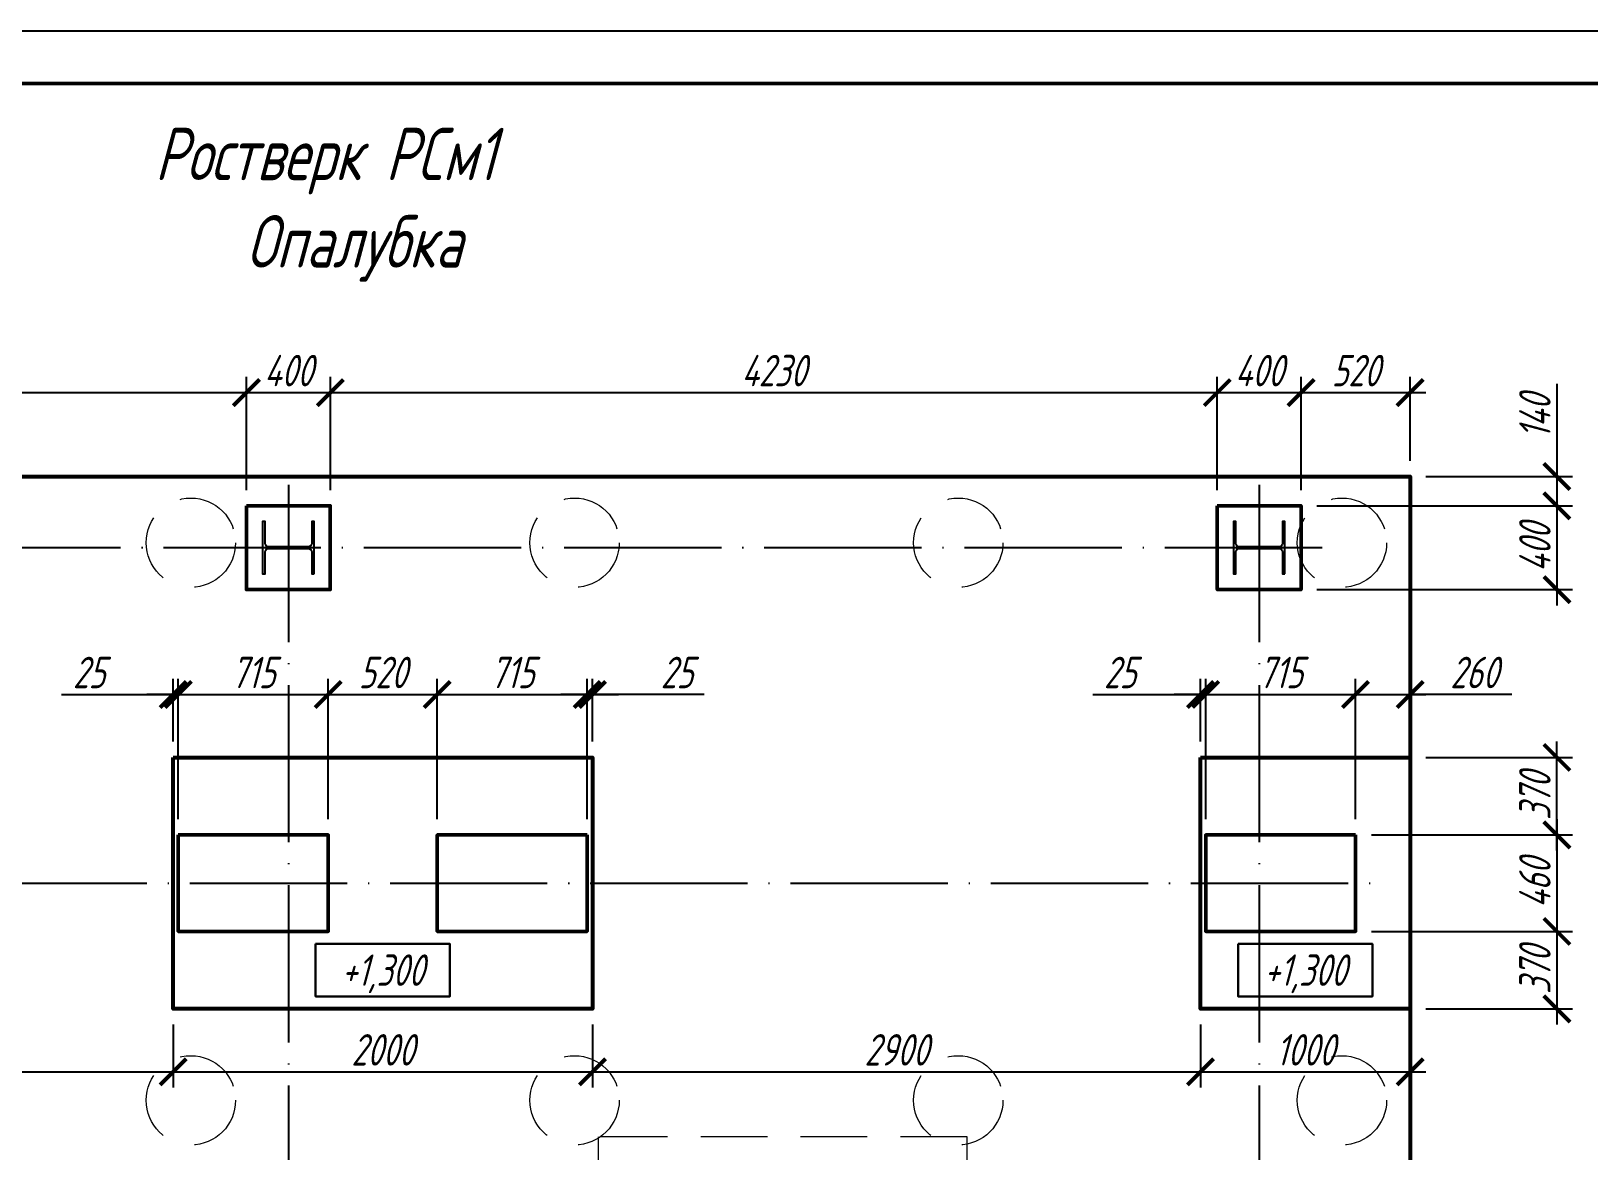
# Model space of a CAD drawing. Header units: millimetres. Extents: x 47215 to 48111, y -15059 to -14168.
# Drawn here: x 47358.1 to 47506.6, y -14274.6 to -14167.8 of the extents above; entities that cross this region are included whole.
import ezdxf
from ezdxf.enums import TextEntityAlignment as Align

# ---------------------------------------------------------------- set-up
doc = ezdxf.new("R2010")
doc.units = ezdxf.units.MM
for name, pattern in [('ОСЕВАЯ_СРЕДНЯЯ', [19, 15, -2, 0, -2]), ('ЦЕНТР2', [28.575, 19.05, -3.175, 3.175, -3.175]), ('штриховая2', [9.525, 6.35, -3.175])]:
    doc.linetypes.add(name, pattern=pattern)
doc.layers.get('Defpoints').update_dxf_attribs({"color": 255})
for name, color, linetype, lineweight in [('!Текст', 7, 'Continuous', 25), ('Закладные', 94, 'Continuous', 50), ('Размер', 170, 'Continuous', 25), ('Ростверки', 26, 'Continuous', 53)]:
    doc.layers.add(name, color=color, linetype=linetype, lineweight=lineweight)
doc.layers.add('Колонны', color=7, linetype='Continuous', lineweight=60, true_color=0x0000d1)
doc.layers.add('Оси', color=1, linetype='ЦЕНТР2')
doc.styles.add('3.0', font='simplex.shx', dxfattribs={"width": 0.7, "oblique": 15, "height": 3})
doc.styles.add('5.0', font='simplex.shx', dxfattribs={"width": 0.7, "oblique": 15, "height": 5})
doc.styles.add('SIMPLEX', font='simplex.shx', dxfattribs={"width": 0.7, "oblique": 15})
doc.dimstyles.new('50-3', dxfattribs={"dimtxt": 3, "dimasz": 2.5, "dimexe": 1.5, "dimexo": 1.5, "dimgap": 0.6, "dimtad": 1, "dimdec": 0, "dimlfac": 50, "dimtxsty": '3.0', "dimblk": 'ARCHTICK', "dimcen": 2.5, "dimdle": 1.5, "dimadec": 0, "dimazin": 0, "dimtfac": 1, "dimtdec": 0, "dimtmove": 1, "dimatfit": 3, "dimldrblk": 'OPEN30', "dimfxl": 1.5, "dimarcsym": 0})

# ---------------------------------------------------------------- blocks, each defined once
blk = doc.blocks.new('_ArchTick')
at = {"color": 0, "linetype": 'ByBlock', "const_width": 0.15}
blk.add_lwpolyline([(-0.5, -0.5), (0.5, 0.5)], dxfattribs=at)
blk = doc.blocks.new('*D22')
at = {"layer": 'Defpoints', "color": 0, "transparency": 16777216}
for p in [(47313.6, -14261.06), (47371.6, -14261.06), (47371.6, -14267.06)]:
    blk.add_point(p, dxfattribs=at)
at = {"layer": 'Размер', "color": 0, "lineweight": -2, "transparency": 16777216}
for p, q in [((47313.6, -14262.56), (47313.6, -14268.56)), ((47371.6, -14262.56), (47371.6, -14268.56)), ((47312.1, -14267.06), (47373.1, -14267.06))]:
    blk.add_line(p, q, dxfattribs=at)
at = {"layer": 'Размер', "color": 0, "lineweight": -2, "transparency": 16777216, "xscale": 2.5, "yscale": 2.5, "zscale": 2.5, "rotation": 180}
blk.add_blockref('_ArchTick', (47313.6, -14267.06), dxfattribs=at)
at = {"layer": 'Размер', "color": 0, "lineweight": -2, "transparency": 16777216, "xscale": 2.5, "yscale": 2.5, "zscale": 2.5}
blk.add_blockref('_ArchTick', (47371.6, -14267.06), dxfattribs=at)
at = {"layer": 'Размер', "color": 0, "lineweight": 25, "transparency": 16777216, "insert": (47342.6, -14264.96), "char_height": 3, "attachment_point": 5, "style": '3.0'}
blk.add_mtext('2900', dxfattribs=at)
blk = doc.blocks.new('_Open30')
at = {"color": 0, "linetype": 'ByBlock', "lineweight": -2}
for p, q in [((-1, 0.268), (0, 0)), ((0, 0), (-1, -0.268)), ((0, 0), (-1, 0))]:
    blk.add_line(p, q, dxfattribs=at)
blk = doc.blocks.new('*D23')
at = {"layer": 'Defpoints', "color": 0, "transparency": 16777216}
for p in [(47371.6, -14261.06), (47411.6, -14261.06), (47411.6, -14267.06)]:
    blk.add_point(p, dxfattribs=at)
at = {"layer": 'Размер', "color": 0, "lineweight": -2, "transparency": 16777216}
for p, q in [((47371.6, -14262.56), (47371.6, -14268.56)), ((47411.6, -14262.56), (47411.6, -14268.56)), ((47370.1, -14267.06), (47413.1, -14267.06))]:
    blk.add_line(p, q, dxfattribs=at)
at = {"layer": 'Размер', "color": 0, "lineweight": -2, "transparency": 16777216, "xscale": 2.5, "yscale": 2.5, "zscale": 2.5, "rotation": 180}
blk.add_blockref('_ArchTick', (47371.6, -14267.06), dxfattribs=at)
at = {"layer": 'Размер', "color": 0, "lineweight": -2, "transparency": 16777216, "xscale": 2.5, "yscale": 2.5, "zscale": 2.5}
blk.add_blockref('_ArchTick', (47411.6, -14267.06), dxfattribs=at)
at = {"layer": 'Размер', "color": 0, "lineweight": 25, "transparency": 16777216, "insert": (47391.6, -14264.96), "char_height": 3, "attachment_point": 5, "style": '3.0'}
blk.add_mtext('2000', dxfattribs=at)
blk = doc.blocks.new('*D24')
at = {"layer": 'Defpoints', "color": 0, "transparency": 16777216}
for p in [(47411.6, -14261.06), (47469.6, -14261.06), (47469.6, -14267.06)]:
    blk.add_point(p, dxfattribs=at)
at = {"layer": 'Размер', "color": 0, "lineweight": -2, "transparency": 16777216}
for p, q in [((47411.6, -14262.56), (47411.6, -14268.56)), ((47469.6, -14262.56), (47469.6, -14268.56)), ((47410.1, -14267.06), (47471.1, -14267.06))]:
    blk.add_line(p, q, dxfattribs=at)
at = {"layer": 'Размер', "color": 0, "lineweight": -2, "transparency": 16777216, "xscale": 2.5, "yscale": 2.5, "zscale": 2.5, "rotation": 180}
blk.add_blockref('_ArchTick', (47411.6, -14267.06), dxfattribs=at)
at = {"layer": 'Размер', "color": 0, "lineweight": -2, "transparency": 16777216, "xscale": 2.5, "yscale": 2.5, "zscale": 2.5}
blk.add_blockref('_ArchTick', (47469.6, -14267.06), dxfattribs=at)
at = {"layer": 'Размер', "color": 0, "lineweight": 25, "transparency": 16777216, "insert": (47440.6, -14264.96), "char_height": 3, "attachment_point": 5, "style": '3.0'}
blk.add_mtext('2900', dxfattribs=at)
blk = doc.blocks.new('*U14')
at = {"color": 0, "linetype": 'ByBlock', "lineweight": -2}
blk.add_lwpolyline([(-124.5, 123), (124.5, 123), (124.5, 111), (20, 111, 0.414214), (4, 95), (4, -95, 0.414214), (20, -111), (124.5, -111), (124.5, -123), (-124.5, -123), (-124.5, -111), (-20, -111, 0.414214), (-4, -95), (-4, 95, 0.414214), (-20, 111), (-124.5, 111)], format="xyb", close=True, dxfattribs=at)
blk = doc.blocks.new('*D33')
at = {"layer": 'Defpoints', "color": 0, "transparency": 16777216}
for p in [(47378.6, -14202.26), (47306.6, -14213.06), (47378.6, -14213.06)]:
    blk.add_point(p, dxfattribs=at)
at = {"layer": 'Размер', "color": 0, "lineweight": -2, "transparency": 16777216}
for p, q in [((47306.6, -14211.56), (47306.6, -14200.76)), ((47378.6, -14211.56), (47378.6, -14200.76)), ((47305.1, -14202.26), (47380.1, -14202.26))]:
    blk.add_line(p, q, dxfattribs=at)
at = {"layer": 'Размер', "color": 0, "lineweight": -2, "transparency": 16777216, "xscale": 2.5, "yscale": 2.5, "zscale": 2.5, "rotation": 180}
blk.add_blockref('_ArchTick', (47306.6, -14202.26), dxfattribs=at)
at = {"layer": 'Размер', "color": 0, "lineweight": -2, "transparency": 16777216, "xscale": 2.5, "yscale": 2.5, "zscale": 2.5}
blk.add_blockref('_ArchTick', (47378.6, -14202.26), dxfattribs=at)
at = {"layer": 'Размер', "color": 0, "lineweight": 25, "transparency": 16777216, "insert": (47342.6, -14200.16), "char_height": 3, "attachment_point": 5, "style": '3.0'}
blk.add_mtext('3600', dxfattribs=at)
blk = doc.blocks.new('*D34')
at = {"layer": 'Defpoints', "color": 0, "transparency": 16777216}
for p in [(47471.2, -14202.26), (47386.6, -14213.06), (47471.2, -14213.06)]:
    blk.add_point(p, dxfattribs=at)
at = {"layer": 'Размер', "color": 0, "lineweight": -2, "transparency": 16777216}
for p, q in [((47386.6, -14211.56), (47386.6, -14200.76)), ((47471.2, -14211.56), (47471.2, -14200.76)), ((47385.1, -14202.26), (47472.7, -14202.26))]:
    blk.add_line(p, q, dxfattribs=at)
at = {"layer": 'Размер', "color": 0, "lineweight": -2, "transparency": 16777216, "xscale": 2.5, "yscale": 2.5, "zscale": 2.5, "rotation": 180}
blk.add_blockref('_ArchTick', (47386.6, -14202.26), dxfattribs=at)
at = {"layer": 'Размер', "color": 0, "lineweight": -2, "transparency": 16777216, "xscale": 2.5, "yscale": 2.5, "zscale": 2.5}
blk.add_blockref('_ArchTick', (47471.2, -14202.26), dxfattribs=at)
at = {"layer": 'Размер', "color": 0, "lineweight": 25, "transparency": 16777216, "insert": (47428.9, -14200.16), "char_height": 3, "attachment_point": 5, "style": '3.0'}
blk.add_mtext('4230', dxfattribs=at)
blk = doc.blocks.new('*D35')
at = {"layer": 'Defpoints', "color": 0, "transparency": 16777216}
for p in [(47489.6, -14202.26), (47489.6, -14210.26), (47479.2, -14213.06)]:
    blk.add_point(p, dxfattribs=at)
at = {"layer": 'Размер', "color": 0, "lineweight": -2, "transparency": 16777216}
for p, q in [((47479.2, -14211.56), (47479.2, -14200.76)), ((47489.6, -14208.76), (47489.6, -14200.76)), ((47477.7, -14202.26), (47491.1, -14202.26))]:
    blk.add_line(p, q, dxfattribs=at)
at = {"layer": 'Размер', "color": 0, "lineweight": -2, "transparency": 16777216, "xscale": 2.5, "yscale": 2.5, "zscale": 2.5, "rotation": 180}
blk.add_blockref('_ArchTick', (47479.2, -14202.26), dxfattribs=at)
at = {"layer": 'Размер', "color": 0, "lineweight": -2, "transparency": 16777216, "xscale": 2.5, "yscale": 2.5, "zscale": 2.5}
blk.add_blockref('_ArchTick', (47489.6, -14202.26), dxfattribs=at)
at = {"layer": 'Размер', "color": 0, "lineweight": 25, "transparency": 16777216, "insert": (47484.4, -14200.16), "char_height": 3, "attachment_point": 5, "style": '3.0'}
blk.add_mtext('520', dxfattribs=at)
blk = doc.blocks.new('*D37')
at = {"layer": 'Defpoints', "color": 0, "transparency": 16777216}
for p in [(47469.6, -14231.06), (47469.6, -14237.06), (47470.1, -14244.46)]:
    blk.add_point(p, dxfattribs=at)
at = {"layer": 'Размер', "color": 0, "lineweight": -2, "transparency": 16777216}
for p, q in [((47469.6, -14235.56), (47469.6, -14229.56)), ((47470.1, -14242.96), (47470.1, -14229.56)), ((47459.33, -14231.06), (47469.6, -14231.06)), ((47469.6, -14231.06), (47467.1, -14231.06)), ((47470.1, -14231.06), (47469.6, -14231.06)), ((47470.1, -14231.06), (47469.6, -14231.06)), ((47470.1, -14231.06), (47472.6, -14231.06))]:
    blk.add_line(p, q, dxfattribs=at)
at = {"layer": 'Размер', "color": 0, "lineweight": -2, "transparency": 16777216, "xscale": 2.5, "yscale": 2.5, "zscale": 2.5}
blk.add_blockref('_ArchTick', (47469.6, -14231.06), dxfattribs=at)
at = {"layer": 'Размер', "color": 0, "lineweight": -2, "transparency": 16777216, "xscale": 2.5, "yscale": 2.5, "zscale": 2.5, "rotation": 180}
blk.add_blockref('_ArchTick', (47470.1, -14231.06), dxfattribs=at)
at = {"layer": 'Размер', "color": 0, "lineweight": 25, "transparency": 16777216, "insert": (47461.93, -14228.96), "char_height": 3, "attachment_point": 5, "style": '3.0'}
blk.add_mtext('25', dxfattribs=at)
blk = doc.blocks.new('*D38')
at = {"layer": 'Defpoints', "color": 0, "transparency": 16777216}
for p in [(47484.4, -14231.06), (47470.1, -14244.46), (47484.4, -14244.46)]:
    blk.add_point(p, dxfattribs=at)
at = {"layer": 'Размер', "color": 0, "lineweight": -2, "transparency": 16777216}
for p, q in [((47470.1, -14242.96), (47470.1, -14229.56)), ((47484.4, -14242.96), (47484.4, -14229.56)), ((47468.6, -14231.06), (47485.9, -14231.06))]:
    blk.add_line(p, q, dxfattribs=at)
at = {"layer": 'Размер', "color": 0, "lineweight": -2, "transparency": 16777216, "xscale": 2.5, "yscale": 2.5, "zscale": 2.5, "rotation": 180}
blk.add_blockref('_ArchTick', (47470.1, -14231.06), dxfattribs=at)
at = {"layer": 'Размер', "color": 0, "lineweight": -2, "transparency": 16777216, "xscale": 2.5, "yscale": 2.5, "zscale": 2.5}
blk.add_blockref('_ArchTick', (47484.4, -14231.06), dxfattribs=at)
at = {"layer": 'Размер', "color": 0, "lineweight": 25, "transparency": 16777216, "insert": (47477.25, -14228.96), "char_height": 3, "attachment_point": 5, "style": '3.0'}
blk.add_mtext('715', dxfattribs=at)
blk = doc.blocks.new('*D39')
at = {"layer": 'Defpoints', "color": 0, "transparency": 16777216}
for p in [(47489.6, -14231.06), (47489.6, -14237.06), (47484.4, -14244.46)]:
    blk.add_point(p, dxfattribs=at)
at = {"layer": 'Размер', "color": 0, "lineweight": -2, "transparency": 16777216}
for p, q in [((47484.4, -14242.96), (47484.4, -14229.56)), ((47489.6, -14235.56), (47489.6, -14229.56)), ((47482.9, -14231.06), (47491.1, -14231.06)), ((47499.29, -14231.06), (47489.6, -14231.06))]:
    blk.add_line(p, q, dxfattribs=at)
at = {"layer": 'Размер', "color": 0, "lineweight": -2, "transparency": 16777216, "xscale": 2.5, "yscale": 2.5, "zscale": 2.5, "rotation": 180}
blk.add_blockref('_ArchTick', (47484.4, -14231.06), dxfattribs=at)
at = {"layer": 'Размер', "color": 0, "lineweight": -2, "transparency": 16777216, "xscale": 2.5, "yscale": 2.5, "zscale": 2.5}
blk.add_blockref('_ArchTick', (47489.6, -14231.06), dxfattribs=at)
at = {"layer": 'Размер', "color": 0, "lineweight": 25, "transparency": 16777216, "insert": (47495.72, -14228.96), "char_height": 3, "attachment_point": 5, "style": '3.0'}
blk.add_mtext('260', dxfattribs=at)
blk = doc.blocks.new('*D40')
at = {"layer": 'Defpoints', "color": 0, "transparency": 16777216}
for p in [(47371.6, -14231.06), (47371.6, -14237.06), (47372.1, -14244.46)]:
    blk.add_point(p, dxfattribs=at)
at = {"layer": 'Размер', "color": 0, "lineweight": -2, "transparency": 16777216}
for p, q in [((47371.6, -14235.56), (47371.6, -14229.56)), ((47372.1, -14242.96), (47372.1, -14229.56)), ((47360.97, -14231.06), (47371.6, -14231.06)), ((47371.6, -14231.06), (47369.1, -14231.06)), ((47372.1, -14231.06), (47371.6, -14231.06)), ((47372.1, -14231.06), (47371.6, -14231.06)), ((47372.1, -14231.06), (47374.6, -14231.06))]:
    blk.add_line(p, q, dxfattribs=at)
at = {"layer": 'Размер', "color": 0, "lineweight": -2, "transparency": 16777216, "xscale": 2.5, "yscale": 2.5, "zscale": 2.5}
blk.add_blockref('_ArchTick', (47371.6, -14231.06), dxfattribs=at)
at = {"layer": 'Размер', "color": 0, "lineweight": -2, "transparency": 16777216, "xscale": 2.5, "yscale": 2.5, "zscale": 2.5, "rotation": 180}
blk.add_blockref('_ArchTick', (47372.1, -14231.06), dxfattribs=at)
at = {"layer": 'Размер', "color": 0, "lineweight": 25, "transparency": 16777216, "insert": (47363.58, -14228.96), "char_height": 3, "attachment_point": 5, "style": '3.0'}
blk.add_mtext('25', dxfattribs=at)
blk = doc.blocks.new('*D41')
at = {"layer": 'Defpoints', "color": 0, "transparency": 16777216}
for p in [(47386.4, -14231.06), (47372.1, -14244.46), (47386.4, -14244.46)]:
    blk.add_point(p, dxfattribs=at)
at = {"layer": 'Размер', "color": 0, "lineweight": -2, "transparency": 16777216}
for p, q in [((47372.1, -14242.96), (47372.1, -14229.56)), ((47386.4, -14242.96), (47386.4, -14229.56)), ((47370.6, -14231.06), (47387.9, -14231.06))]:
    blk.add_line(p, q, dxfattribs=at)
at = {"layer": 'Размер', "color": 0, "lineweight": -2, "transparency": 16777216, "xscale": 2.5, "yscale": 2.5, "zscale": 2.5, "rotation": 180}
blk.add_blockref('_ArchTick', (47372.1, -14231.06), dxfattribs=at)
at = {"layer": 'Размер', "color": 0, "lineweight": -2, "transparency": 16777216, "xscale": 2.5, "yscale": 2.5, "zscale": 2.5}
blk.add_blockref('_ArchTick', (47386.4, -14231.06), dxfattribs=at)
at = {"layer": 'Размер', "color": 0, "lineweight": 25, "transparency": 16777216, "insert": (47379.25, -14228.96), "char_height": 3, "attachment_point": 5, "style": '3.0'}
blk.add_mtext('715', dxfattribs=at)
blk = doc.blocks.new('*D42')
at = {"layer": 'Defpoints', "color": 0, "transparency": 16777216}
for p in [(47396.8, -14231.06), (47386.4, -14244.46), (47396.8, -14244.46)]:
    blk.add_point(p, dxfattribs=at)
at = {"layer": 'Размер', "color": 0, "lineweight": -2, "transparency": 16777216}
for p, q in [((47386.4, -14242.96), (47386.4, -14229.56)), ((47396.8, -14242.96), (47396.8, -14229.56)), ((47384.9, -14231.06), (47398.3, -14231.06))]:
    blk.add_line(p, q, dxfattribs=at)
at = {"layer": 'Размер', "color": 0, "lineweight": -2, "transparency": 16777216, "xscale": 2.5, "yscale": 2.5, "zscale": 2.5, "rotation": 180}
blk.add_blockref('_ArchTick', (47386.4, -14231.06), dxfattribs=at)
at = {"layer": 'Размер', "color": 0, "lineweight": -2, "transparency": 16777216, "xscale": 2.5, "yscale": 2.5, "zscale": 2.5}
blk.add_blockref('_ArchTick', (47396.8, -14231.06), dxfattribs=at)
at = {"layer": 'Размер', "color": 0, "lineweight": 25, "transparency": 16777216, "insert": (47391.6, -14228.96), "char_height": 3, "attachment_point": 5, "style": '3.0'}
blk.add_mtext('520', dxfattribs=at)
blk = doc.blocks.new('*D43')
at = {"layer": 'Defpoints', "color": 0, "transparency": 16777216}
for p in [(47411.1, -14231.06), (47396.8, -14244.46), (47411.1, -14244.46)]:
    blk.add_point(p, dxfattribs=at)
at = {"layer": 'Размер', "color": 0, "lineweight": -2, "transparency": 16777216}
for p, q in [((47396.8, -14242.96), (47396.8, -14229.56)), ((47411.1, -14242.96), (47411.1, -14229.56)), ((47395.3, -14231.06), (47412.6, -14231.06))]:
    blk.add_line(p, q, dxfattribs=at)
at = {"layer": 'Размер', "color": 0, "lineweight": -2, "transparency": 16777216, "xscale": 2.5, "yscale": 2.5, "zscale": 2.5, "rotation": 180}
blk.add_blockref('_ArchTick', (47396.8, -14231.06), dxfattribs=at)
at = {"layer": 'Размер', "color": 0, "lineweight": -2, "transparency": 16777216, "xscale": 2.5, "yscale": 2.5, "zscale": 2.5}
blk.add_blockref('_ArchTick', (47411.1, -14231.06), dxfattribs=at)
at = {"layer": 'Размер', "color": 0, "lineweight": 25, "transparency": 16777216, "insert": (47403.95, -14228.96), "char_height": 3, "attachment_point": 5, "style": '3.0'}
blk.add_mtext('715', dxfattribs=at)
blk = doc.blocks.new('*D44')
at = {"layer": 'Defpoints', "color": 0, "transparency": 16777216}
for p in [(47411.6, -14231.06), (47411.6, -14237.06), (47411.1, -14244.46)]:
    blk.add_point(p, dxfattribs=at)
at = {"layer": 'Размер', "color": 0, "lineweight": -2, "transparency": 16777216}
for p, q in [((47411.1, -14242.96), (47411.1, -14229.56)), ((47411.6, -14235.56), (47411.6, -14229.56)), ((47411.1, -14231.06), (47408.6, -14231.06)), ((47411.1, -14231.06), (47411.6, -14231.06)), ((47411.1, -14231.06), (47411.6, -14231.06)), ((47411.6, -14231.06), (47414.1, -14231.06)), ((47422.26, -14231.06), (47411.6, -14231.06))]:
    blk.add_line(p, q, dxfattribs=at)
at = {"layer": 'Размер', "color": 0, "lineweight": -2, "transparency": 16777216, "xscale": 2.5, "yscale": 2.5, "zscale": 2.5}
blk.add_blockref('_ArchTick', (47411.1, -14231.06), dxfattribs=at)
at = {"layer": 'Размер', "color": 0, "lineweight": -2, "transparency": 16777216, "xscale": 2.5, "yscale": 2.5, "zscale": 2.5, "rotation": 180}
blk.add_blockref('_ArchTick', (47411.6, -14231.06), dxfattribs=at)
at = {"layer": 'Размер', "color": 0, "lineweight": 25, "transparency": 16777216, "insert": (47419.66, -14228.96), "char_height": 3, "attachment_point": 5, "style": '3.0'}
blk.add_mtext('25', dxfattribs=at)
blk = doc.blocks.new('*D45')
at = {"layer": 'Defpoints', "color": 0, "transparency": 16777216}
for p in [(47489.6, -14237.06), (47503.6, -14237.06), (47484.4, -14244.46)]:
    blk.add_point(p, dxfattribs=at)
at = {"layer": 'Размер', "color": 0, "lineweight": -2, "transparency": 16777216}
for p, q in [((47503.6, -14245.96), (47503.6, -14235.56)), ((47491.1, -14237.06), (47505.1, -14237.06)), ((47485.9, -14244.46), (47505.1, -14244.46))]:
    blk.add_line(p, q, dxfattribs=at)
at = {"layer": 'Размер', "color": 0, "lineweight": -2, "transparency": 16777216, "xscale": 2.5, "yscale": 2.5, "zscale": 2.5}
for p, rotation in [((47503.6, -14237.06), 90), ((47503.6, -14244.46), 270)]:
    blk.add_blockref('_ArchTick', p, dxfattribs=dict(at, rotation=rotation))
at = {"layer": 'Размер', "color": 0, "lineweight": 25, "transparency": 16777216, "insert": (47501.5, -14240.76), "char_height": 3, "attachment_point": 5, "rotation": 90, "style": '3.0'}
blk.add_mtext('370', dxfattribs=at)
blk = doc.blocks.new('*D46')
at = {"layer": 'Defpoints', "color": 0, "transparency": 16777216}
for p in [(47484.4, -14244.46), (47484.4, -14253.66), (47503.6, -14253.66)]:
    blk.add_point(p, dxfattribs=at)
at = {"layer": 'Размер', "color": 0, "lineweight": -2, "transparency": 16777216}
for p, q in [((47503.6, -14242.96), (47503.6, -14255.16)), ((47485.9, -14244.46), (47505.1, -14244.46)), ((47485.9, -14253.66), (47505.1, -14253.66))]:
    blk.add_line(p, q, dxfattribs=at)
at = {"layer": 'Размер', "color": 0, "lineweight": -2, "transparency": 16777216, "xscale": 2.5, "yscale": 2.5, "zscale": 2.5}
for p, rotation in [((47503.6, -14244.46), 90), ((47503.6, -14253.66), 270)]:
    blk.add_blockref('_ArchTick', p, dxfattribs=dict(at, rotation=rotation))
at = {"layer": 'Размер', "color": 0, "lineweight": 25, "transparency": 16777216, "insert": (47501.5, -14249.06), "char_height": 3, "attachment_point": 5, "rotation": 90, "style": '3.0'}
blk.add_mtext('460', dxfattribs=at)
blk = doc.blocks.new('*D47')
at = {"layer": 'Defpoints', "color": 0, "transparency": 16777216}
for p in [(47484.4, -14253.66), (47489.6, -14261.06), (47503.6, -14261.06)]:
    blk.add_point(p, dxfattribs=at)
at = {"layer": 'Размер', "color": 0, "lineweight": -2, "transparency": 16777216}
for p, q in [((47503.6, -14252.16), (47503.6, -14262.56)), ((47485.9, -14253.66), (47505.1, -14253.66)), ((47491.1, -14261.06), (47505.1, -14261.06))]:
    blk.add_line(p, q, dxfattribs=at)
at = {"layer": 'Размер', "color": 0, "lineweight": -2, "transparency": 16777216, "xscale": 2.5, "yscale": 2.5, "zscale": 2.5}
for p, rotation in [((47503.6, -14253.66), 90), ((47503.6, -14261.06), 270)]:
    blk.add_blockref('_ArchTick', p, dxfattribs=dict(at, rotation=rotation))
at = {"layer": 'Размер', "color": 0, "lineweight": 25, "transparency": 16777216, "insert": (47501.5, -14257.36), "char_height": 3, "attachment_point": 5, "rotation": 90, "style": '3.0'}
blk.add_mtext('370', dxfattribs=at)
blk = doc.blocks.new('*D48')
at = {"layer": 'Defpoints', "color": 0, "transparency": 16777216}
for p in [(47489.6, -14210.26), (47479.2, -14213.06), (47503.6, -14213.06)]:
    blk.add_point(p, dxfattribs=at)
at = {"layer": 'Размер', "color": 0, "lineweight": -2, "transparency": 16777216}
for p, q in [((47503.6, -14201.41), (47503.6, -14210.26)), ((47503.6, -14208.76), (47503.6, -14214.56)), ((47491.1, -14210.26), (47505.1, -14210.26)), ((47480.7, -14213.06), (47505.1, -14213.06))]:
    blk.add_line(p, q, dxfattribs=at)
at = {"layer": 'Размер', "color": 0, "lineweight": -2, "transparency": 16777216, "xscale": 2.5, "yscale": 2.5, "zscale": 2.5}
for p, rotation in [((47503.6, -14210.26), 90), ((47503.6, -14213.06), 270)]:
    blk.add_blockref('_ArchTick', p, dxfattribs=dict(at, rotation=rotation))
at = {"layer": 'Размер', "color": 0, "lineweight": 25, "transparency": 16777216, "insert": (47501.5, -14204.54), "char_height": 3, "attachment_point": 5, "rotation": 90, "style": '3.0'}
blk.add_mtext('140', dxfattribs=at)
blk = doc.blocks.new('*D49')
at = {"layer": 'Defpoints', "color": 0, "transparency": 16777216}
for p in [(47479.2, -14213.06), (47479.2, -14221.06), (47503.6, -14221.06)]:
    blk.add_point(p, dxfattribs=at)
at = {"layer": 'Размер', "color": 0, "lineweight": -2, "transparency": 16777216}
for p, q in [((47503.6, -14211.56), (47503.6, -14222.56)), ((47480.7, -14213.06), (47505.1, -14213.06)), ((47480.7, -14221.06), (47505.1, -14221.06))]:
    blk.add_line(p, q, dxfattribs=at)
at = {"layer": 'Размер', "color": 0, "lineweight": -2, "transparency": 16777216, "xscale": 2.5, "yscale": 2.5, "zscale": 2.5}
for p, rotation in [((47503.6, -14213.06), 90), ((47503.6, -14221.06), 270)]:
    blk.add_blockref('_ArchTick', p, dxfattribs=dict(at, rotation=rotation))
at = {"layer": 'Размер', "color": 0, "lineweight": 25, "transparency": 16777216, "insert": (47501.5, -14217.06), "char_height": 3, "attachment_point": 5, "rotation": 90, "style": '3.0'}
blk.add_mtext('400', dxfattribs=at)
blk = doc.blocks.new('*D53')
at = {"layer": 'Defpoints', "color": 0, "transparency": 16777216}
for p in [(47386.6, -14202.26), (47378.6, -14213.06), (47386.6, -14213.06)]:
    blk.add_point(p, dxfattribs=at)
at = {"layer": 'Размер', "color": 0, "lineweight": -2, "transparency": 16777216}
for p, q in [((47378.6, -14211.56), (47378.6, -14200.76)), ((47386.6, -14211.56), (47386.6, -14200.76)), ((47377.1, -14202.26), (47388.1, -14202.26))]:
    blk.add_line(p, q, dxfattribs=at)
at = {"layer": 'Размер', "color": 0, "lineweight": -2, "transparency": 16777216, "xscale": 2.5, "yscale": 2.5, "zscale": 2.5, "rotation": 180}
blk.add_blockref('_ArchTick', (47378.6, -14202.26), dxfattribs=at)
at = {"layer": 'Размер', "color": 0, "lineweight": -2, "transparency": 16777216, "xscale": 2.5, "yscale": 2.5, "zscale": 2.5}
blk.add_blockref('_ArchTick', (47386.6, -14202.26), dxfattribs=at)
at = {"layer": 'Размер', "color": 0, "lineweight": 25, "transparency": 16777216, "insert": (47382.6, -14200.16), "char_height": 3, "attachment_point": 5, "style": '3.0'}
blk.add_mtext('400', dxfattribs=at)
blk = doc.blocks.new('*D54')
at = {"layer": 'Defpoints', "color": 0, "transparency": 16777216}
for p in [(47479.2, -14202.26), (47471.2, -14213.06), (47479.2, -14213.06)]:
    blk.add_point(p, dxfattribs=at)
at = {"layer": 'Размер', "color": 0, "lineweight": -2, "transparency": 16777216}
for p, q in [((47471.2, -14211.56), (47471.2, -14200.76)), ((47479.2, -14211.56), (47479.2, -14200.76)), ((47469.7, -14202.26), (47480.7, -14202.26))]:
    blk.add_line(p, q, dxfattribs=at)
at = {"layer": 'Размер', "color": 0, "lineweight": -2, "transparency": 16777216, "xscale": 2.5, "yscale": 2.5, "zscale": 2.5, "rotation": 180}
blk.add_blockref('_ArchTick', (47471.2, -14202.26), dxfattribs=at)
at = {"layer": 'Размер', "color": 0, "lineweight": -2, "transparency": 16777216, "xscale": 2.5, "yscale": 2.5, "zscale": 2.5}
blk.add_blockref('_ArchTick', (47479.2, -14202.26), dxfattribs=at)
at = {"layer": 'Размер', "color": 0, "lineweight": 25, "transparency": 16777216, "insert": (47475.2, -14200.16), "char_height": 3, "attachment_point": 5, "style": '3.0'}
blk.add_mtext('400', dxfattribs=at)
blk = doc.blocks.new('*D64')
at = {"layer": 'Defpoints', "color": 0, "transparency": 16777216}
for p in [(47469.6, -14261.06), (47489.6, -14261.06), (47489.6, -14267.06)]:
    blk.add_point(p, dxfattribs=at)
at = {"layer": 'Размер', "color": 0, "lineweight": -2, "transparency": 16777216}
for p, q in [((47469.6, -14262.56), (47469.6, -14268.56)), ((47489.6, -14262.56), (47489.6, -14268.56)), ((47468.1, -14267.06), (47491.1, -14267.06))]:
    blk.add_line(p, q, dxfattribs=at)
at = {"layer": 'Размер', "color": 0, "lineweight": -2, "transparency": 16777216, "xscale": 2.5, "yscale": 2.5, "zscale": 2.5, "rotation": 180}
blk.add_blockref('_ArchTick', (47469.6, -14267.06), dxfattribs=at)
at = {"layer": 'Размер', "color": 0, "lineweight": -2, "transparency": 16777216, "xscale": 2.5, "yscale": 2.5, "zscale": 2.5}
blk.add_blockref('_ArchTick', (47489.6, -14267.06), dxfattribs=at)
at = {"layer": 'Размер', "color": 0, "lineweight": 25, "transparency": 16777216, "insert": (47479.6, -14264.96), "char_height": 3, "attachment_point": 5, "style": '3.0'}
blk.add_mtext('1000', dxfattribs=at)

msp = doc.modelspace()

# ---------------------------------------------------------------- linework, layer by layer
at = {"color": 7, "lineweight": 25}
msp.add_lwpolyline([(47215.235, -14761.777), (48056.235, -14761.777), (48056.235, -14167.777), (47215.235, -14167.777)], close=True, dxfattribs=at)
at = {"color": 7, "linetype": 'Continuous', "lineweight": 50}
msp.add_lwpolyline([(47235.235, -14172.777), (48051.235, -14172.777), (48051.235, -14756.777), (47235.235, -14756.777)], close=True, dxfattribs=at)
at = {"lineweight": 30}
for points in [[(47385.195, -14254.858), (47398.002, -14254.858), (47398.002, -14259.858), (47385.195, -14259.858), (47385.195, -14254.858)], [(47473.195, -14254.858), (47486.002, -14254.858), (47486.002, -14259.858), (47473.195, -14259.858), (47473.195, -14254.858)]]:
    msp.add_lwpolyline(points, dxfattribs=at)
at = {"linetype": 'штриховая2', "lineweight": 15}
msp.add_lwpolyline([(47400.838, -14325.258), (47447.338, -14325.258), (47447.338, -14273.258), (47412.138, -14273.258), (47412.138, -14292.258), (47400.838, -14292.258)], close=True, dxfattribs=at)
msp.add_lwpolyline([(47400.838, -14325.258), (47447.338, -14325.258), (47447.338, -14273.258), (47412.138, -14273.258), (47412.138, -14292.258), (47400.838, -14292.258), (47400.838, -14325.258)], dxfattribs=at)
for centre in [(47373.298, -14216.578), (47409.898, -14216.578), (47446.498, -14216.578), (47483.098, -14216.578), (47373.298, -14269.778), (47409.898, -14269.778), (47446.498, -14269.778), (47483.098, -14269.778)]:
    msp.add_circle(centre, 4.26, dxfattribs=at)
at = {"layer": 'Закладные', "lineweight": 50}
for points in [[(47378.598, -14213.058), (47378.598, -14221.058), (47386.598, -14221.058), (47386.598, -14213.058)], [(47471.198, -14213.058), (47471.198, -14221.058), (47479.198, -14221.058), (47479.198, -14213.058)], [(47372.098, -14244.458), (47386.398, -14244.458), (47386.398, -14253.658), (47372.098, -14253.658)], [(47411.098, -14244.458), (47396.798, -14244.458), (47396.798, -14253.658), (47411.098, -14253.658)], [(47484.398, -14244.458), (47470.098, -14244.458), (47470.098, -14253.658), (47484.398, -14253.658)]]:
    msp.add_lwpolyline(points, close=True, dxfattribs=at)
at = {"layer": 'Оси', "color": 30, "linetype": 'ОСЕВАЯ_СРЕДНЯЯ', "true_color": 0xff8000}
for points in [[(47382.598, -14211.058), (47382.598, -14287.058)], [(47475.198, -14211.058), (47475.198, -14287.058)], [(47481.198, -14217.058), (47296.598, -14217.058)], [(47296.798, -14249.058), (47486.398, -14249.058)]]:
    msp.add_lwpolyline(points, dxfattribs=at)
at = {"layer": 'Ростверки', "lineweight": 53}
for points in [[(47293.598, -14210.258), (47489.598, -14210.258), (47489.598, -14329.258), (47293.598, -14329.258)], [(47371.598, -14237.058), (47411.598, -14237.058), (47411.598, -14261.058), (47371.598, -14261.058)], [(47469.598, -14237.058), (47489.598, -14237.058), (47489.598, -14261.058), (47469.598, -14261.058)]]:
    msp.add_lwpolyline(points, close=True, dxfattribs=at)

# ---------------------------------------------------------------- block references
at = {"layer": 'Колонны', "lineweight": 25, "xscale": -0.02, "yscale": 0.02, "zscale": 0.02, "rotation": 270}
for p in [(47382.599, -14217.058), (47475.198, -14217.058)]:
    msp.add_blockref('*U14', p, dxfattribs=at)

# ---------------------------------------------------------------- texts
at = {"layer": '!Текст', "lineweight": 30, "ltscale": 10, "insert": (47365.376, -14176.996), "char_height": 5, "width": 49.96816, "attachment_point": 1, "style": '5.0'}
msp.add_mtext('\\pi4.48087;Ростверк РСм1\\P\\pi13.19699;Опалубка', dxfattribs=at)
at = {"lineweight": 30, "style": 'SIMPLEX', "oblique": 15, "width": 0.7}
for p in [(47391.598, -14257.358), (47479.598, -14257.358)]:
    msp.add_text('+1,300', height=3, dxfattribs=at).set_placement(p, align=Align.MIDDLE_CENTER)

# ---------------------------------------------------------------- dimensions: what is measured, and where the dimension line sits
at = {"layer": 'Размер', "color": 5, "lineweight": 25}
for base, p1, p2, picture, middle in [((47378.598, -14202.258), (47306.598, -14213.058), (47378.598, -14213.058), '*D33', (47342.598, -14200.158)), ((47386.598, -14202.258), (47378.598, -14213.058), (47386.598, -14213.058), '*D53', (47382.598, -14200.158)), ((47471.198, -14202.258), (47386.598, -14213.058), (47471.198, -14213.058), '*D34', (47428.898, -14200.158)), ((47479.198, -14202.258), (47471.198, -14213.058), (47479.198, -14213.058), '*D54', (47475.198, -14200.158)), ((47489.598, -14202.258), (47479.198, -14213.058), (47489.598, -14210.258), '*D35', (47484.398, -14200.158)), ((47386.398, -14231.058), (47372.098, -14244.458), (47386.398, -14244.458), '*D41', (47379.248, -14228.958)), ((47396.798, -14231.058), (47386.398, -14244.458), (47396.798, -14244.458), '*D42', (47391.598, -14228.958)), ((47411.098, -14231.058), (47396.798, -14244.458), (47411.098, -14244.458), '*D43', (47403.948, -14228.958)), ((47371.598, -14267.058), (47313.598, -14261.058), (47371.598, -14261.058), '*D22', (47342.598, -14264.958)), ((47411.598, -14267.058), (47371.598, -14261.058), (47411.598, -14261.058), '*D23', (47391.598, -14264.958)), ((47469.598, -14267.058), (47411.598, -14261.058), (47469.598, -14261.058), '*D24', (47440.598, -14264.958)), ((47489.598, -14267.058), (47469.598, -14261.058), (47489.598, -14261.058), '*D64', (47479.598, -14264.958))]:
    dim = msp.add_linear_dim(base=base, p1=p1, p2=p2, dimstyle='50-3', dxfattribs=at)
    dim.commit()
    dim.dimension.update_dxf_attribs({"geometry": picture, "text_midpoint": middle})
for base, p1, p2, angle, picture, middle in [((47503.598, -14213.058), (47489.598, -14210.258), (47479.198, -14213.058), 90, '*D48', (47503.598, -14204.537)), ((47503.598, -14221.058), (47479.198, -14213.058), (47479.198, -14221.058), 90, '*D49', (47503.598, -14217.058)), ((47469.598, -14231.058), (47470.098, -14244.458), (47469.598, -14237.058), 180, '*D37', (47461.933, -14231.058)), ((47489.598, -14231.058), (47484.398, -14244.458), (47489.598, -14237.058), 180, '*D39', (47495.717, -14229.058))]:
    dim = msp.add_linear_dim(base=base, p1=p1, p2=p2, angle=angle, dimstyle='50-3', dxfattribs=at)
    dim.commit()
    dim.dimension.update_dxf_attribs({"geometry": picture, "text_midpoint": middle, "dimtype": 128})
for base, p1, p2, picture, middle in [((47371.598, -14231.058), (47372.098, -14244.458), (47371.598, -14237.058), '*D40', (47363.577, -14231.058)), ((47411.598, -14231.058), (47411.098, -14244.458), (47411.598, -14237.058), '*D44', (47419.658, -14231.058))]:
    dim = msp.add_linear_dim(base=base, p1=p1, p2=p2, dimstyle='50-3', dxfattribs=at)
    dim.commit()
    dim.dimension.update_dxf_attribs({"geometry": picture, "text_midpoint": middle, "dimtype": 128})
for base, p1, p2, angle, picture, middle in [((47484.398, -14231.058), (47470.098, -14244.458), (47484.398, -14244.458), 180, '*D38', (47477.248, -14228.958)), ((47503.598, -14237.058), (47484.398, -14244.458), (47489.598, -14237.058), 90, '*D45', (47501.498, -14240.758)), ((47503.598, -14253.658), (47484.398, -14244.458), (47484.398, -14253.658), 90, '*D46', (47501.498, -14249.058)), ((47503.598, -14261.058), (47484.398, -14253.658), (47489.598, -14261.058), 90, '*D47', (47501.498, -14257.358))]:
    dim = msp.add_linear_dim(base=base, p1=p1, p2=p2, angle=angle, dimstyle='50-3', dxfattribs=at)
    dim.commit()
    dim.dimension.update_dxf_attribs({"geometry": picture, "text_midpoint": middle})

doc.saveas('drawing.dxf')
